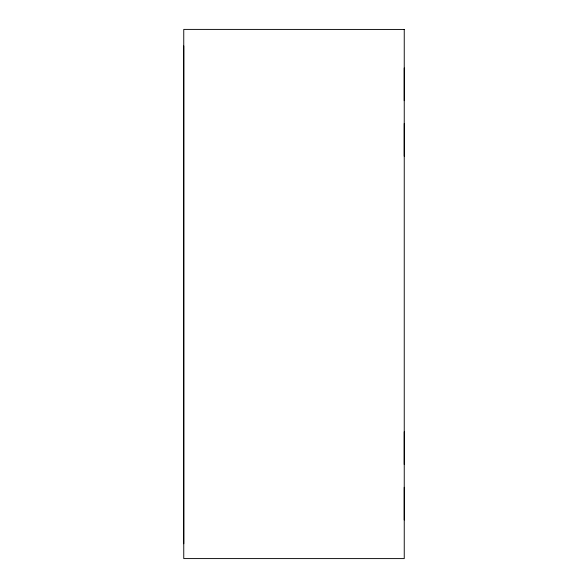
<?xml version="1.0" encoding="UTF-8"?>
<svg xmlns="http://www.w3.org/2000/svg" width="588" height="588" viewBox="0 0 588 588"><rect width="100%" height="100%" fill="white"/><g stroke="black" fill="none" stroke-linecap="round" stroke-linejoin="round"><path stroke-width="0.88" d="M183.757 543.746L183.757 45.938M404.243 519.998L404.243 487.312M404.243 464.483L404.243 431.805M404.243 156.18L404.243 123.495M404.243 100.673L404.243 67.987M404.243 29.407L404.243 558.6L183.757 558.585L183.757 29.4L404.243 29.437"/></g></svg>
